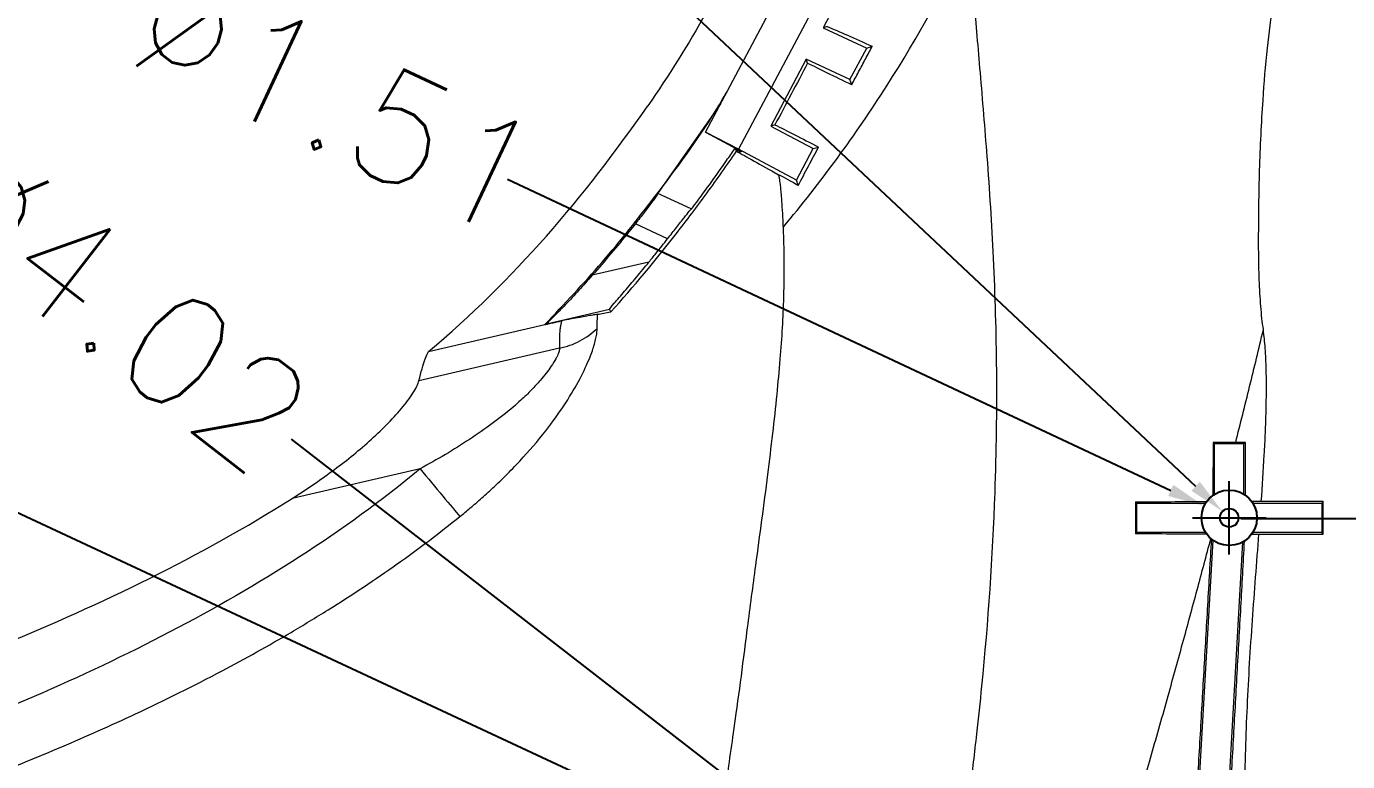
# Model space of a CAD drawing. Header units: inches. Extents: x 1424 to 4050, y 1126 to 1517.
# Drawn here: x 2867.55 to 2903.44, y 1374.33 to 1394.31 of the extents above; entities that cross this region are included whole.
import ezdxf

# ---------------------------------------------------------------- set-up
doc = ezdxf.new("R2010")
doc.units = ezdxf.units.IN
doc.header["$LTSCALE"] = 15
doc.styles.get("Standard").update_dxf_attribs({"font": 'txt', "bigfont": 'gbcbig.shx'})
doc.dimstyles.new('3', dxfattribs={"dimtxt": 3, "dimasz": 1, "dimexe": 0.18, "dimexo": 0.0625, "dimgap": 0.09, "dimtad": 0, "dimdsep": 46, "dimtxsty": 'Standard', "dimcen": 1, "dimclrd": 3, "dimclre": 3, "dimadec": 0, "dimazin": 2, "dimtfac": 1, "dimtofl": 0, "dimtmove": 0, "dimatfit": 3, "dimfxl": 1, "dimtolj": 1, "dimtzin": 0, "dimarcsym": 0})

# ---------------------------------------------------------------- blocks, each defined once
blk = doc.blocks.new('*D195')
at = {"color": 3, "lineweight": -2}
for p, q in [((2905.881, 1380.933), (2905.881, 1381.933)), ((2900.535, 1380.933), (2906.061, 1380.933)), ((2905.881, 1371.678), (2905.881, 1379.933)), ((2899.703, 1370.678), (2906.061, 1370.678))]:
    blk.add_line(p, q, dxfattribs=at)
at = {"color": 3}
for points in [[(2905.714, 1379.933), (2906.048, 1379.933), (2905.881, 1380.933)], [(2905.714, 1371.678), (2906.048, 1371.678), (2905.881, 1370.678)]]:
    blk.add_solid(points, dxfattribs=at)
at = {"layer": 'Defpoints', "color": 0}
for p in [(2900.472, 1380.933), (2905.881, 1380.933), (2899.64, 1370.678)]:
    blk.add_point(p, dxfattribs=at)
at = {"color": 0, "insert": (2905.881, 1387.273), "char_height": 3, "attachment_point": 5, "rotation": 90}
blk.add_mtext('\\A1;10.25', dxfattribs=at)
blk = doc.blocks.new('*D196')
at = {"color": 3, "lineweight": -2}
for p, q in [((2885.046, 1395.241), (2899.311, 1381.81)), ((2900.222, 1379.952), (2900.222, 1381.952)), ((2899.222, 1380.952), (2901.222, 1380.952))]:
    blk.add_line(p, q, dxfattribs=at)
at = {"color": 3}
blk.add_solid([(2899.425, 1381.931), (2899.197, 1381.689), (2900.039, 1381.124)], dxfattribs=at)
at = {"layer": 'Defpoints', "color": 0}
for p in [(2900.039, 1381.124), (2900.405, 1380.78)]:
    blk.add_point(p, dxfattribs=at)
at = {"color": 0, "insert": (2881.886, 1398.216), "char_height": 3, "attachment_point": 5, "rotation": 316.7247}
blk.add_mtext('\\A1;∅0.5', dxfattribs=at)
blk = doc.blocks.new('*D197')
at = {"color": 3, "lineweight": -2}
for p, q in [((2880.617, 1390.158), (2898.635, 1381.698)), ((2900.222, 1379.952), (2900.222, 1381.952)), ((2899.222, 1380.952), (2901.222, 1380.952))]:
    blk.add_line(p, q, dxfattribs=at)
at = {"color": 3}
blk.add_solid([(2898.705, 1381.848), (2898.564, 1381.547), (2899.54, 1381.273)], dxfattribs=at)
at = {"layer": 'Defpoints', "color": 0}
for p in [(2899.54, 1381.273), (2900.904, 1380.632)]:
    blk.add_point(p, dxfattribs=at)
at = {"color": 0, "insert": (2876.009, 1392.321), "char_height": 3, "attachment_point": 5, "rotation": 334.8472}
blk.add_mtext('\\A1;∅1.51', dxfattribs=at)
blk = doc.blocks.new('*D198')
at = {"color": 3, "lineweight": -2}
for p, q in [((2866.42, 1381.507), (2890.843, 1370.117)), ((2892.432, 1368.375), (2892.432, 1370.375)), ((2891.432, 1369.375), (2893.432, 1369.375))]:
    blk.add_line(p, q, dxfattribs=at)
at = {"color": 3}
blk.add_solid([(2890.913, 1370.268), (2890.773, 1369.965), (2891.749, 1369.694)], dxfattribs=at)
at = {"layer": 'Defpoints', "color": 0}
for p in [(2891.749, 1369.694), (2893.115, 1369.057)]:
    blk.add_point(p, dxfattribs=at)
at = {"color": 0, "insert": (2861.807, 1383.658), "char_height": 3, "attachment_point": 5, "rotation": 334.9966}
blk.add_mtext('\\A1;∅1.51', dxfattribs=at)
blk = doc.blocks.new('*D199')
at = {"color": 3, "lineweight": -2}
for p, q in [((2874.741, 1383.086), (2890.053, 1371.219)), ((2892.432, 1368.375), (2892.432, 1370.375)), ((2891.432, 1369.375), (2893.432, 1369.375))]:
    blk.add_line(p, q, dxfattribs=at)
at = {"color": 3}
blk.add_solid([(2890.155, 1371.351), (2889.951, 1371.087), (2890.844, 1370.607)], dxfattribs=at)
at = {"layer": 'Defpoints', "color": 0}
for p in [(2890.844, 1370.607), (2894.021, 1368.144)]:
    blk.add_point(p, dxfattribs=at)
at = {"color": 0, "insert": (2870.125, 1386.663), "char_height": 3, "attachment_point": 5, "rotation": 322.2249}
blk.add_mtext('\\A1;∅4.02', dxfattribs=at)

msp = doc.modelspace()

# ---------------------------------------------------------------- linework, layer by layer
at = {"color": 7, "linetype": 'Continuous', "lineweight": 15}
for p, q in [((2885.998, 1391.437), (2889.263, 1397.579)), ((2890.171, 1397.146), (2886.889, 1390.973)), ((2890.155, 1396.087), (2889.19, 1394.27)), ((2889.304, 1394.309), (2889.19, 1394.27)), ((2889.19, 1394.27), (2890.375, 1393.718)), ((2889.921, 1392.863), (2890.375, 1393.718)), ((2890.375, 1393.718), (2890.526, 1393.768)), ((2888.735, 1393.416), (2887.77, 1391.599)), ((2889.921, 1392.863), (2888.735, 1393.416)), ((2888.772, 1393.307), (2888.735, 1393.416)), ((2889.968, 1392.722), (2889.921, 1392.863)), ((2886.406, 1392.205), (2884.7, 1389.772)), ((2885.996, 1391.433), (2885.998, 1391.437)), ((2885.996, 1391.433), (2886.977, 1390.911)), ((2886.889, 1390.973), (2885.998, 1391.437)), ((2887.884, 1391.634), (2887.77, 1391.599)), ((2887.77, 1391.599), (2888.923, 1390.986)), ((2886.792, 1390.989), (2886.84, 1390.919)), ((2886.792, 1390.989), (2886.952, 1390.903)), ((2888.47, 1390.133), (2886.889, 1390.973)), ((2888.47, 1390.133), (2888.923, 1390.986)), ((2888.923, 1390.986), (2889.069, 1391.03)), ((2886.952, 1390.903), (2886.961, 1390.92)), ((2886.977, 1390.911), (2886.952, 1390.903)), ((2888.514, 1389.986), (2888.47, 1390.133)), ((2884.7, 1389.772), (2884.706, 1389.769)), ((2885.611, 1389.347), (2884.706, 1389.769)), ((2885.618, 1389.344), (2885.611, 1389.347)), ((2884.969, 1388.537), (2884.092, 1388.946)), ((2884.459, 1387.901), (2882.923, 1387.547)), ((2881.675, 1386.227), (2883.385, 1386.622)), ((2883.427, 1386.55), (2883.385, 1386.622)), ((2878.47, 1385.473), (2881.631, 1386.202)), ((2881.675, 1386.227), (2881.631, 1386.202)), ((2882.033, 1385.561), (2878.214, 1384.679)), ((2899.82, 1382.962), (2899.783, 1382.999)), ((2900.624, 1382.962), (2899.82, 1382.962)), ((2899.82, 1381.59), (2899.82, 1382.962)), ((2900.662, 1383), (2900.398, 1383)), ((2900.662, 1383), (2900.624, 1382.962)), ((2900.624, 1381.59), (2900.624, 1382.962)), ((2900.664, 1381.563), (2900.662, 1383)), ((2878.245, 1382.283), (2874.771, 1381.481)), ((2900.222, 1381.203), (2900.222, 1381.706)), ((2897.676, 1381.388), (2897.674, 1380.515)), ((2897.676, 1381.388), (2897.709, 1381.354)), ((2897.709, 1381.354), (2899.584, 1381.354)), ((2897.709, 1380.55), (2897.709, 1381.354)), ((2901.094, 1381.395), (2900.832, 1381.394)), ((2900.86, 1381.354), (2902.734, 1381.354)), ((2902.773, 1381.393), (2902.734, 1381.354)), ((2902.734, 1381.354), (2902.734, 1380.55)), ((2902.774, 1380.511), (2902.773, 1381.393)), ((2897.709, 1380.55), (2897.674, 1380.515)), ((2899.584, 1380.55), (2897.709, 1380.55)), ((2900.222, 1380.198), (2900.222, 1380.701)), ((2902.734, 1380.55), (2900.86, 1380.55)), ((2902.774, 1380.511), (2902.734, 1380.55)), ((2899.275, 1371.338), (2899.785, 1380.338)), ((2900.587, 1380.293), (2900.078, 1371.292)), ((2900.832, 1380.509), (2901.029, 1380.509))]:
    msp.add_line(p, q, dxfattribs=at)
for radius in [0.754, 0.251]:
    msp.add_circle((2900.222, 1380.952), radius)
for start, end in [(90, 270), (270, 90)]:
    msp.add_arc((2900.222, 1380.952), 0.754, start, end, dxfattribs=at)
for points, knots in [([(2889.185, 1403.118), (2888.767, 1401.152), (2888.153, 1399.232), (2886.953, 1396.468), (2886.509, 1395.569), (2885.533, 1393.821), (2885.002, 1392.972), (2884.428, 1392.148)], [0, 0, 0, 0, 0.5, 0.5, 0.75, 0.75, 1, 1, 1, 1]), ([(2888.103, 1388.846), (2889.127, 1390.073), (2890.073, 1391.362), (2891.772, 1394.024), (2892.526, 1395.397), (2893.171, 1396.788)], [0, 0, 0, 0, 0.5, 0.5, 1, 1, 1, 1]), ([(2893.171, 1396.788), (2893.181, 1396.615), (2893.203, 1396.242), (2893.244, 1395.641), (2893.299, 1394.901), (2893.371, 1394.03), (2893.489, 1392.634), (2893.658, 1390.639), (2893.833, 1387.942), (2893.92, 1384.891), (2893.867, 1381.009), (2893.641, 1377.701), (2893.353, 1375.005), (2893.225, 1373.928), (2893.124, 1373.134), (2893.086, 1372.846), (2893.066, 1372.694)], [0, 0, 0, 0, 0.023054, 0.049708, 0.07996, 0.121308, 0.164779, 0.262923, 0.378989, 0.505111, 0.639796, 0.851752, 0.904156, 0.965219, 0.981684, 1, 1, 1, 1]), ([(2901.15, 1386.061), (2901.137, 1386.165), (2901.11, 1386.378), (2901.08, 1386.708), (2901.055, 1387.058), (2901.038, 1387.428), (2901.023, 1387.924), (2901.02, 1388.599), (2901.028, 1389.463), (2901.046, 1390.402), (2901.084, 1391.357), (2901.147, 1392.463), (2901.244, 1393.659), (2901.375, 1394.68), (2901.499, 1395.36), (2901.585, 1395.758), (2901.681, 1396.124), (2901.784, 1396.457), (2901.866, 1396.664), (2901.905, 1396.764)], [0, 0, 0, 0, 0.028939, 0.059624, 0.092078, 0.126323, 0.162375, 0.229921, 0.313703, 0.40262, 0.491165, 0.579386, 0.710931, 0.824959, 0.86552, 0.903233, 0.938161, 0.970382, 1, 1, 1, 1]), ([(2889.968, 1392.722), (2890.031, 1392.839), (2890.156, 1393.073), (2890.342, 1393.422), (2890.465, 1393.653), (2890.526, 1393.768)], [0, 0, 0, 0, 0.335548, 0.668814, 1, 1, 1, 1]), ([(2881.631, 1386.202), (2882.158, 1386.76), (2883.213, 1387.877), (2884.745, 1389.824), (2885.895, 1391.363), (2886.476, 1392.355), (2886.581, 1392.534)], [0, 0, 0, 0, 0.28593, 0.571926, 0.922746, 1, 1, 1, 1]), ([(2878.47, 1385.473), (2879.628, 1386.439), (2880.689, 1387.49), (2882.659, 1389.729), (2883.569, 1390.916), (2884.428, 1392.148)], [0, 0, 0, 0, 0.5, 0.5, 1, 1, 1, 1]), ([(2885.618, 1389.344), (2885.626, 1389.355), (2885.95, 1389.788), (2886.343, 1390.332), (2886.719, 1390.88), (2886.792, 1390.989)], [0.17176177, 0.17176177, 0.17176177, 0.17176177, 0.17368188, 0.24668163, 0.26458997, 0.26458997, 0.26458997, 0.26458997]), ([(2888.514, 1389.986), (2888.608, 1390.162), (2888.792, 1390.51), (2888.977, 1390.858), (2889.069, 1391.03)], [0, 0, 0, 0, 0.506057, 1, 1, 1, 1]), ([(2883.427, 1386.55), (2884.047, 1387.237), (2884.638, 1387.948), (2885.489, 1389.042), (2885.766, 1389.411), (2886.312, 1390.157), (2886.579, 1390.535), (2886.84, 1390.919)], [0, 0, 0, 0, 0.5, 0.5, 0.75, 0.75, 1, 1, 1, 1]), ([(2886.84, 1390.919), (2886.965, 1390.847), (2887.123, 1390.757), (2887.507, 1390.542), (2887.732, 1390.417), (2887.984, 1390.278)], [0, 0, 0, 0, 0.5, 0.5, 1, 1, 1, 1]), ([(2887.984, 1390.278), (2887.989, 1390.246), (2888.001, 1390.16), (2888.02, 1390.026), (2888.04, 1389.865), (2888.057, 1389.661), (2888.076, 1389.385), (2888.092, 1389.1), (2888.1, 1388.911), (2888.103, 1388.846)], [0, 0, 0, 0, 0.073713, 0.198186, 0.306242, 0.42907, 0.630527, 0.873968, 1, 1, 1, 1]), ([(2884.706, 1389.769), (2884.708, 1389.768), (2884.694, 1389.745), (2884.634, 1389.659), (2884.589, 1389.597), (2884.476, 1389.444), (2884.407, 1389.352), (2884.257, 1389.157), (2884.175, 1389.052), (2884.092, 1388.946)], [0, 0, 0, 0, 0.25, 0.25, 0.5, 0.5, 0.75, 0.75, 1, 1, 1, 1]), ([(2884.969, 1388.537), (2885.052, 1388.643), (2885.133, 1388.747), (2885.286, 1388.943), (2885.356, 1389.033), (2885.534, 1389.259), (2885.607, 1389.349), (2885.611, 1389.347)], [0, 0, 0, 0, 0.25, 0.25, 0.5, 0.5, 1, 1, 1, 1]), ([(2884.092, 1388.946), (2884.034, 1388.874), (2883.656, 1388.401), (2883.264, 1387.935), (2882.923, 1387.547)], [0.82507124, 0.82507124, 0.82507124, 0.82507124, 0.83762159, 0.90699671, 0.90699671, 0.90699671, 0.90699671]), ([(2888.103, 1388.846), (2888.107, 1388.744), (2888.115, 1388.547), (2888.123, 1388.256), (2888.127, 1387.985), (2888.128, 1387.734), (2888.126, 1387.502), (2888.123, 1387.243), (2888.113, 1386.791), (2888.084, 1386.122), (2888.02, 1385.239), (2887.931, 1384.278), (2887.817, 1383.233), (2887.63, 1381.69), (2887.389, 1379.929), (2887.161, 1378.208), (2886.991, 1376.863), (2886.863, 1375.91), (2886.732, 1374.982), (2886.611, 1374.14), (2886.459, 1373.135), (2886.301, 1372.126), (2886.196, 1371.484), (2886.147, 1371.182)], [0, 0, 0, 0, 0.020833, 0.040113, 0.057822, 0.073942, 0.088469, 0.102113, 0.122737, 0.172769, 0.223837, 0.279213, 0.34011, 0.403045, 0.540268, 0.633587, 0.686491, 0.760257, 0.788788, 0.837215, 0.896595, 0.951263, 1, 1, 1, 1]), ([(2884.459, 1387.901), (2884.523, 1387.98), (2884.695, 1388.191), (2884.864, 1388.404), (2884.969, 1388.537)], [0.08671153, 0.08671153, 0.08671153, 0.08671153, 0.10068212, 0.12409562, 0.12409562, 0.12409562, 0.12409562]), ([(2883.385, 1386.622), (2883.383, 1386.625), (2883.44, 1386.692), (2883.598, 1386.877), (2883.697, 1386.992), (2883.904, 1387.235), (2884.013, 1387.364), (2884.235, 1387.629), (2884.347, 1387.764), (2884.459, 1387.901)], [0, 0, 0, 0, 0.25, 0.25, 0.5, 0.5, 0.75, 0.75, 1, 1, 1, 1]), ([(2882.923, 1387.547), (2882.8, 1387.406), (2882.677, 1387.269), (2882.433, 1387.002), (2882.31, 1386.871), (2882.074, 1386.622), (2881.959, 1386.504), (2881.814, 1386.359), (2881.77, 1386.316), (2881.703, 1386.251), (2881.68, 1386.23), (2881.675, 1386.227)], [0, 0, 0, 0, 0.25, 0.25, 0.5, 0.5, 0.75, 0.75, 0.875, 0.875, 1, 1, 1, 1]), ([(2881.631, 1386.202), (2881.663, 1386.21), (2881.739, 1386.227), (2881.861, 1386.256), (2881.982, 1386.284), (2882.059, 1386.301), (2882.091, 1386.309)], [0, 0, 0, 0, 0.208446, 0.5, 0.791554, 1, 1, 1, 1]), ([(2882.091, 1386.309), (2882.09, 1386.306), (2882.088, 1386.301), (2882.083, 1386.282), (2882.076, 1386.256), (2882.069, 1386.221), (2882.061, 1386.178), (2882.052, 1386.128), (2882.042, 1386.05), (2882.032, 1385.935), (2882.028, 1385.795), (2882.03, 1385.668), (2882.032, 1385.596), (2882.033, 1385.561)], [0, 0, 0, 0, 0.076221, 0.152617, 0.229182, 0.305908, 0.382783, 0.459795, 0.536939, 0.688908, 0.841325, 0.92063, 1, 1, 1, 1]), ([(2883.067, 1386.485), (2883.023, 1386.477), (2882.928, 1386.461), (2882.767, 1386.433), (2882.575, 1386.398), (2882.35, 1386.357), (2882.179, 1386.325), (2882.091, 1386.309)], [0, 0, 0, 0, 0.158096, 0.337816, 0.53874, 0.759961, 1, 1, 1, 1]), ([(2883.054, 1386.099), (2883.054, 1386.134), (2883.054, 1386.206), (2883.057, 1386.306), (2883.061, 1386.4), (2883.065, 1386.456), (2883.067, 1386.485)], [0, 0, 0, 0, 0.247539, 0.496675, 0.747474, 1, 1, 1, 1]), ([(2879.323, 1380.985), (2879.418, 1381.063), (2879.62, 1381.228), (2879.934, 1381.5), (2880.289, 1381.823), (2880.667, 1382.191), (2881.172, 1382.722), (2881.7, 1383.351), (2882.214, 1384.079), (2882.593, 1384.723), (2882.813, 1385.197), (2882.926, 1385.497), (2882.983, 1385.676), (2883.024, 1385.838), (2883.05, 1385.983), (2883.053, 1386.06), (2883.054, 1386.099)], [0, 0, 0, 0, 0.050606, 0.10781, 0.171637, 0.248699, 0.325859, 0.475481, 0.590555, 0.706641, 0.809632, 0.847559, 0.885528, 0.923562, 0.961698, 1, 1, 1, 1]), ([(2882.033, 1385.561), (2882.223, 1385.601), (2882.412, 1385.668), (2882.76, 1385.851), (2882.919, 1385.967), (2883.054, 1386.099)], [0, 0, 0, 0, 0.5, 0.5, 1, 1, 1, 1]), ([(2900.398, 1383), (2900.525, 1383.507), (2900.781, 1384.526), (2901.027, 1385.547), (2901.15, 1386.061)], [0, 0, 0, 0, 0.497034, 1, 1, 1, 1]), ([(2901.094, 1381.395), (2901.124, 1381.817), (2901.167, 1382.441), (2901.206, 1383.261), (2901.226, 1383.859), (2901.235, 1384.435), (2901.23, 1385.004), (2901.21, 1385.54), (2901.169, 1385.895), (2901.15, 1386.061)], [0, 0, 0, 0, 0.271968, 0.400674, 0.527286, 0.65566, 0.77087, 0.892344, 1, 1, 1, 1]), ([(2878.214, 1384.679), (2878.27, 1384.923), (2878.329, 1385.112), (2878.426, 1385.38), (2878.464, 1385.459), (2878.47, 1385.473)], [0, 0, 0, 0, 0.5, 0.5, 1, 1, 1, 1]), ([(2882.033, 1385.561), (2882.032, 1385.549), (2882.031, 1385.525), (2882.021, 1385.48), (2882.003, 1385.424), (2881.975, 1385.357), (2881.916, 1385.24), (2881.816, 1385.082), (2881.668, 1384.881), (2881.494, 1384.669), (2881.266, 1384.419), (2881.018, 1384.177), (2880.666, 1383.866), (2880.204, 1383.505), (2879.586, 1383.076), (2878.93, 1382.665), (2878.475, 1382.411), (2878.245, 1382.283)], [0, 0, 0, 0, 0.015777, 0.033819, 0.054194, 0.07699, 0.102315, 0.163554, 0.211409, 0.263565, 0.330632, 0.406366, 0.45708, 0.587585, 0.722002, 0.8599, 1, 1, 1, 1]), ([(2874.771, 1381.481), (2875.142, 1381.716), (2875.504, 1381.961), (2876.204, 1382.476), (2876.542, 1382.747), (2877.024, 1383.177), (2877.179, 1383.324), (2877.472, 1383.62), (2877.61, 1383.771), (2877.795, 1383.99), (2877.852, 1384.063), (2877.959, 1384.205), (2878.008, 1384.275), (2878.093, 1384.408), (2878.128, 1384.47), (2878.184, 1384.584), (2878.204, 1384.636), (2878.214, 1384.679)], [0, 0, 0, 0, 0.25, 0.25, 0.5, 0.5, 0.625, 0.625, 0.75, 0.75, 0.8125, 0.8125, 0.875, 0.875, 0.9375, 0.9375, 1, 1, 1, 1]), ([(2899.783, 1382.999), (2899.783, 1382.759), (2899.782, 1382.281), (2899.781, 1381.802), (2899.781, 1381.563)], [0, 0, 0, 0, 0.5012452, 1, 1, 1, 1]), ([(2900.398, 1383), (2900.295, 1383), (2900.09, 1383), (2899.885, 1382.999), (2899.783, 1382.999)], [0, 0, 0, 0, 0.500807, 1, 1, 1, 1]), ([(2878.245, 1382.283), (2877.208, 1381.421), (2876.11, 1380.627), (2873.833, 1379.156), (2872.655, 1378.478), (2870.244, 1377.219), (2869.012, 1376.638), (2866.511, 1375.55), (2865.243, 1375.044), (2863.962, 1374.568)], [0, 0, 0, 0, 0.25, 0.25, 0.5, 0.5, 0.75, 0.75, 1, 1, 1, 1]), ([(2878.245, 1382.283), (2878.449, 1382.037), (2878.667, 1381.775), (2879.05, 1381.314), (2879.212, 1381.119), (2879.323, 1380.985)], [0, 0, 0, 0, 0.5, 0.5, 1, 1, 1, 1]), ([(2858.506, 1374.583), (2861.344, 1375.433), (2864.142, 1376.377), (2868.231, 1378.047), (2869.576, 1378.647), (2872.216, 1379.965), (2873.511, 1380.683), (2874.771, 1381.481)], [0, 0, 0, 0, 0.5, 0.5, 0.75, 0.75, 1, 1, 1, 1]), ([(2902.773, 1381.393), (2902.635, 1381.393), (2902.357, 1381.393), (2901.939, 1381.394), (2901.518, 1381.394), (2901.236, 1381.394), (2901.094, 1381.395)], [0, 0, 0, 0, 0.247636, 0.496802, 0.747566, 1, 1, 1, 1]), ([(2863.874, 1372.931), (2864.169, 1373.036), (2864.768, 1373.25), (2865.676, 1373.588), (2866.604, 1373.946), (2867.554, 1374.326), (2868.524, 1374.731), (2869.513, 1375.162), (2870.974, 1375.829), (2872.731, 1376.7), (2874.466, 1377.667), (2875.739, 1378.44), (2876.702, 1379.06), (2877.62, 1379.691), (2878.493, 1380.328), (2879.049, 1380.768), (2879.323, 1380.985)], [0, 0, 0, 0, 0.053736, 0.109025, 0.165881, 0.224323, 0.284354, 0.34598, 0.409215, 0.559507, 0.682037, 0.749351, 0.814796, 0.878379, 0.940114, 1, 1, 1, 1]), ([(2900.222, 1380.701), (2900.162, 1380.701), (2900.092, 1380.726), (2899.995, 1380.825), (2899.971, 1380.894), (2899.971, 1381.011), (2899.995, 1381.08), (2900.092, 1381.178), (2900.162, 1381.203), (2900.222, 1381.203)], [0, 0, 0, 0, 0.25, 0.25, 0.5, 0.5, 0.75, 0.75, 1, 1, 1, 1]), ([(2900.222, 1381.203), (2900.288, 1381.203), (2900.353, 1381.176), (2900.446, 1381.083), (2900.473, 1381.018), (2900.473, 1380.886), (2900.446, 1380.821), (2900.353, 1380.728), (2900.288, 1380.701), (2900.222, 1380.701)], [0, 0, 0, 0, 0.25, 0.25, 0.5, 0.5, 0.75, 0.75, 1, 1, 1, 1]), ([(2897.082, 1371.126), (2897.199, 1371.502), (2897.405, 1372.159), (2897.663, 1373.005), (2897.88, 1373.726), (2898.165, 1374.697), (2898.531, 1375.988), (2898.951, 1377.514), (2899.347, 1378.972), (2899.6, 1379.922), (2899.724, 1380.386)], [0, 0, 0, 0, 0.12241, 0.214289, 0.275532, 0.357044, 0.529345, 0.693338, 0.850233, 1, 1, 1, 1]), ([(2899.224, 1371.307), (2899.259, 1371.917), (2899.329, 1373.135), (2899.434, 1374.956), (2899.538, 1376.769), (2899.642, 1378.572), (2899.711, 1379.77), (2899.746, 1380.368)], [0, 0, 0, 0, 0.201931, 0.402913, 0.602929, 0.801964, 1, 1, 1, 1]), ([(2900.63, 1380.319), (2900.597, 1379.721), (2900.531, 1378.522), (2900.43, 1376.719), (2900.329, 1374.906), (2900.228, 1373.084), (2900.16, 1371.866), (2900.126, 1371.255)], [0, 0, 0, 0, 0.197969, 0.396969, 0.596986, 0.798001, 1, 1, 1, 1]), ([(2900.613, 1371.131), (2900.616, 1371.522), (2900.624, 1372.305), (2900.646, 1373.871), (2900.702, 1375.827), (2900.823, 1377.779), (2900.94, 1379.339), (2901, 1380.119), (2901.029, 1380.509)], [0, 0, 0, 0, 0.125035, 0.250057, 0.500003, 0.749954, 0.874971, 1, 1, 1, 1]), ([(2901.029, 1380.509), (2901.176, 1380.509), (2901.47, 1380.509), (2901.907, 1380.509), (2902.342, 1380.51), (2902.63, 1380.51), (2902.774, 1380.511)], [0, 0, 0, 0, 0.252493, 0.503278, 0.752423, 1, 1, 1, 1])]:
    msp.add_open_spline(points, degree=3, knots=knots, dxfattribs=at)
for points in [[(2889.304, 1394.309), (2889.626, 1394.169), (2890.047, 1393.982), (2890.526, 1393.768)], [(2888.772, 1393.307), (2888.473, 1392.746), (2888.177, 1392.188), (2887.884, 1391.634)], [(2889.968, 1392.722), (2889.497, 1392.95), (2889.084, 1393.152), (2888.772, 1393.307)], [(2887.884, 1391.634), (2888.202, 1391.474), (2888.611, 1391.266), (2889.069, 1391.03)], [(2888.514, 1389.986), (2888.329, 1390.088), (2888.152, 1390.186), (2887.984, 1390.278)], [(2883.067, 1386.485), (2883.167, 1386.502), (2883.287, 1386.524), (2883.427, 1386.55)], [(2897.676, 1381.388), (2898.312, 1381.39), (2898.957, 1381.392), (2899.611, 1381.393)], [(2899.612, 1380.51), (2898.958, 1380.511), (2898.312, 1380.512), (2897.674, 1380.515)]]:
    msp.add_open_spline(points, degree=3, dxfattribs=at)

# ---------------------------------------------------------------- dimensions: what is measured, and where the dimension line sits
for p1, p2, picture, middle in [((2900.405, 1380.78), (2900.039, 1381.124), '*D196', (2881.886, 1398.216)), ((2900.904, 1380.632), (2899.54, 1381.273), '*D197', (2876.009, 1392.321)), ((2894.021, 1368.144), (2890.844, 1370.607), '*D199', (2870.125, 1386.663)), ((2893.115, 1369.057), (2891.749, 1369.694), '*D198', (2861.807, 1383.658))]:
    dim = msp.add_diameter_dim_2p(p1=p1, p2=p2, dimstyle='3')
    dim.commit()
    dim.dimension.update_dxf_attribs({"geometry": picture, "text_midpoint": middle, "dimtype": 163})
dim = msp.add_linear_dim(base=(2905.8811, 1380.9325), p1=(2899.6404, 1370.6783), p2=(2900.4724, 1380.9325), angle=90, dimstyle='3')
dim.commit()
dim.dimension.update_dxf_attribs({"geometry": '*D195', "text_midpoint": (2905.8811, 1387.2725)})

doc.saveas('drawing.dxf')
